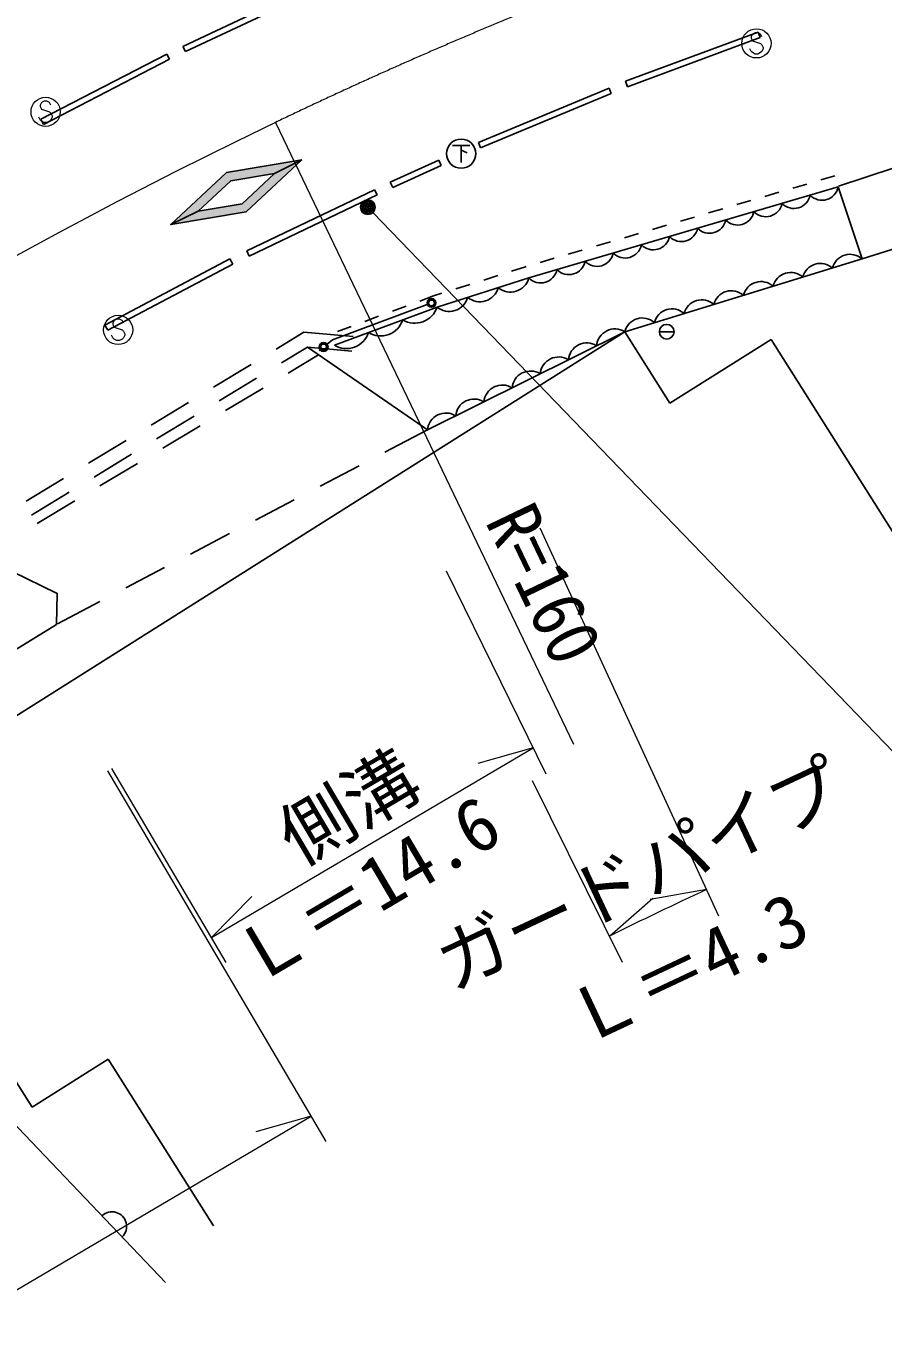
# Model space of a CAD drawing. Units: millimetres at full size, sheet at 1:1000; details may follow other scales. Extents: x 40000 to 680000, y 20000 to 380000.
# Drawn here: x 128086 to 157385, y 264594 to 308795 of the extents above; entities that cross this region are included whole.
import ezdxf
from ezdxf.enums import TextEntityAlignment as Align

# ---------------------------------------------------------------- set-up
doc = ezdxf.new("R2010")
doc.units = ezdxf.units.MM
doc.header["$LTSCALE"] = 1000
doc.header["$PDMODE"] = 32
doc.header["$PDSIZE"] = 500
doc.linetypes.add('CHAIN', pattern=[18.5, 12, -1.5, 3.5, -1.5])
for name, color, linetype, lineweight in [('M-BGD', 7, 'Continuous', 25), ('M-BGD-EXST', 7, 'Continuous', 25), ('M-BGD-HTXT', 7, 'Continuous', 13), ('M-BMK', 2, 'CHAIN', 13), ('M-STR-HTXT', 7, 'Continuous', 13), ('M-STR-STRC', 7, 'Continuous', 25)]:
    doc.layers.add(name, color=color, linetype=linetype, lineweight=lineweight)
doc.styles.add('ＭＳ ゴシック', font='')
doc.styles.get('ＭＳ ゴシック').set_extended_font_data('MS Gothic')

msp = doc.modelspace()

# ---------------------------------------------------------------- hatches: boundary and pattern name
at = {"layer": 'M-STR-STRC'}
for points in [[(134948, 303781), (133038, 302003), (133974, 302465), (135087, 303500), (136586, 303753), (137522, 304214)], [(137522, 304214), (136586, 303753), (135473, 302717), (133974, 302465), (133038, 302003), (135612, 302436)]]:
    msp.add_hatch(color=256, dxfattribs=at).paths.add_polyline_path(points)

# ---------------------------------------------------------------- linework, layer by layer
at = {"layer": 'M-BGD'}
for p, q in [((137844, 310159), (133451, 308095)), ((137929, 309978), (133536, 307914)), ((148576, 306900), (153109, 308582)), ((153109, 308582), (153178, 308395)), ((133451, 308095), (133536, 307914)), ((148646, 306712), (153178, 308395)), ((132908, 307831), (128601, 305606)), ((133000, 307653), (128693, 305429)), ((132908, 307831), (133000, 307653)), ((148576, 306900), (148646, 306712)), ((143551, 304810), (148018, 306663)), ((143628, 304625), (148095, 306478)), ((148018, 306663), (148095, 306478)), ((128601, 305606), (128693, 305429)), ((143551, 304810), (143628, 304625)), ((140540, 303450), (142202, 304201)), ((142202, 304201), (142285, 304018)), ((140622, 303268), (142285, 304018)), ((155739, 303672), (155259, 303531)), ((140540, 303450), (140622, 303268)), ((154779, 303390), (154299, 303249)), ((135632, 301103), (140005, 303196)), ((135719, 300923), (140091, 303016)), ((140005, 303196), (140091, 303016)), ((152860, 302826), (152381, 302685)), ((153820, 303108), (153340, 302967)), ((151901, 302544), (151421, 302403)), ((149982, 301979), (149503, 301838)), ((150942, 302262), (150462, 302121)), ((149023, 301697), (148543, 301556)), ((135632, 301103), (135719, 300923)), ((147104, 301133), (146624, 300992)), ((148064, 301415), (147584, 301274)), ((130790, 298568), (135062, 300828)), ((130884, 298391), (135156, 300651)), ((135062, 300828), (135156, 300651)), ((146145, 300851), (145665, 300710)), ((144211, 300260), (143735, 300109)), ((145165, 300563), (144688, 300412)), ((145185, 300569), (145165, 300563)), ((143258, 299958), (142782, 299807)), ((141806, 299273), (138560, 298065)), ((142018, 299565), (141549, 299390)), ((142305, 299656), (142018, 299565)), ((140143, 298868), (139674, 298693)), ((141080, 299216), (140612, 299042)), ((130790, 298568), (130884, 298391)), ((139206, 298519), (138737, 298345)), ((148555, 298342), (124732, 283308)), ((148555, 298342), (124732, 283308)), ((136635, 297745), (137587, 298324)), ((137587, 298324), (139267, 298179)), ((138560, 298065), (138378, 297915)), ((148555, 298342), (150100, 295894)), ((149738, 298341), (150238, 298341)), ((153556, 298075), (150100, 295894)), ((153556, 298075), (159980, 287896)), ((136825, 297276), (137707, 297812)), ((137049, 296930), (138086, 297552)), ((137707, 297812), (139224, 297681)), ((137707, 297812), (141813, 294988)), ((138146, 297724), (138109, 297693)), ((134500, 296445), (135781, 297225)), ((134690, 295976), (135971, 296756)), ((134906, 295644), (136192, 296415)), ((132364, 295146), (133646, 295926)), ((132554, 294676), (133836, 295456)), ((132762, 294357), (134048, 295129)), ((140358, 294225), (141813, 294988)), ((130229, 293846), (131510, 294626)), ((130419, 293376), (131700, 294156)), ((130618, 293071), (131904, 293843)), ((138144, 293065), (139473, 293761)), ((128093, 292546), (129375, 293326)), ((128283, 292076), (129565, 292856)), ((128474, 291785), (129760, 292557)), ((135930, 291905), (137258, 292601)), ((133715, 290744), (135044, 291440)), ((131501, 289584), (132829, 290280)), ((129161, 288358), (130615, 289120)), ((126730, 274323), (128298, 271838)), ((130903, 273481), (128298, 271838)), ((130903, 273481), (134502, 267778))]:
    msp.add_line(p, q, dxfattribs=at)
for points in [[(155862, 303316), (159659, 304567), (160470, 302025), (156668, 300828), (155851, 303288)], [(138630, 297878), (142138, 299183), (145278, 300179), (155851, 303288)], [(156668, 300828), (148555, 298342), (141813, 294988)], [(126580, 290649), (129157, 289398), (129136, 288334)], [(129136, 288334), (119003, 282106), (114810, 279249), (107876, 275430), (96229, 267971), (92209, 265443)], [(132853, 265851), (125754, 273296), (119077, 281718)]]:
    msp.add_lwpolyline(points, dxfattribs=at)
for centre, radius in [((141947, 299325), 150), ((141947, 299325), 120), ((141947, 299325), 100), ((149988, 298341), 250), ((138262, 297819), 150), ((138262, 297819), 120), ((138262, 297819), 100)]:
    msp.add_circle(centre, radius, dxfattribs=at)
for centre, radius, start, end in [((155295, 303404), 568, 224.5584, 348.2153), ((154334, 303122), 568, 224.5584, 348.2153), ((152411, 302556), 568, 224.5584, 348.2153), ((153373, 302839), 568, 224.5584, 348.2153), ((151450, 302274), 568, 224.5584, 348.2153), ((149528, 301708), 568, 224.5584, 348.2153), ((150489, 301991), 568, 224.5584, 348.2153), ((147605, 301143), 568, 224.5584, 348.2153), ((148566, 301426), 568, 224.5584, 348.2153), ((146644, 300860), 568, 224.5584, 348.2153), ((155240, 300057), 619, 48.0454, 166.0271), ((156254, 300368), 619, 48.0454, 166.0271), ((144648, 300349), 652, 230.2746, 344.9166), ((145682, 300578), 568, 224.5584, 348.2153), ((154226, 299747), 619, 48.0454, 166.0271), ((143602, 300017), 652, 230.2746, 344.9166), ((152198, 299125), 619, 48.0454, 166.0271), ((153212, 299436), 619, 48.0454, 166.0271), ((142555, 299685), 652, 230.2746, 344.9166), ((151184, 298814), 619, 48.0454, 166.0271), ((141380, 299433), 799, 239.0552, 341.7659), ((149155, 298193), 619, 48.0454, 166.0271), ((150169, 298504), 619, 48.0454, 166.0271), ((140210, 298998), 799, 239.0552, 341.7659), ((148221, 297805), 632, 58.1549, 174.7536), ((139040, 298563), 799, 239.0552, 341.7659), ((147258, 297326), 632, 58.1549, 174.7536), ((146295, 296847), 632, 58.1549, 174.7536), ((145332, 296367), 632, 58.1549, 174.7536), ((144369, 295888), 632, 58.1549, 174.7536), ((143405, 295409), 632, 58.1549, 174.7536), ((142442, 294930), 632, 58.1549, 174.7536), ((131029, 267764), 500, 313.6321, 133.6321)]:
    msp.add_arc(centre, radius, start, end, dxfattribs=at)
at = {"layer": 'M-BGD-EXST'}
for p, q in [((142663, 304702), (143263, 304702)), ((142963, 304702), (142963, 304127)), ((142963, 304552), (143163, 304452))]:
    msp.add_line(p, q, dxfattribs=at)
msp.add_circle((142963, 304427), 500, dxfattribs=at)
at = {"layer": 'M-BGD-HTXT'}
for p, q in [((153008, 308561), (152917, 308515)), ((153099, 308561), (153008, 308561)), ((153190, 308515), (153099, 308561)), ((152917, 308515), (152872, 308424)), ((152872, 308424), (152872, 308379)), ((152872, 308379), (152917, 308288)), ((152917, 308288), (153190, 308197)), ((153236, 308424), (153190, 308515)), ((153190, 308197), (153236, 308151)), ((153236, 308151), (153281, 308061)), ((152872, 307924), (152827, 308015)), ((152917, 307879), (152872, 307924)), ((153008, 307833), (152917, 307879)), ((153099, 307833), (153008, 307833)), ((153190, 307879), (153099, 307833)), ((153236, 307924), (153190, 307879)), ((153281, 308015), (153236, 307924)), ((153281, 308061), (153281, 308015)), ((128625, 306175), (128579, 306084)), ((128579, 306084), (128579, 306039)), ((128579, 306039), (128625, 305948)), ((128716, 306221), (128625, 306175)), ((128625, 305948), (128897, 305857)), ((128806, 306221), (128716, 306221)), ((128897, 306175), (128806, 306221)), ((128943, 306084), (128897, 306175)), ((128579, 305584), (128534, 305675)), ((128625, 305539), (128579, 305584)), ((128716, 305493), (128625, 305539)), ((128806, 305493), (128716, 305493)), ((128897, 305539), (128806, 305493)), ((128897, 305857), (128943, 305812)), ((128943, 305584), (128897, 305539)), ((128943, 305812), (128988, 305721)), ((128988, 305675), (128943, 305584)), ((128988, 305721), (128988, 305675)), ((131103, 298722), (131058, 298631)), ((131058, 298631), (131058, 298585)), ((131058, 298585), (131103, 298495)), ((131194, 298767), (131103, 298722)), ((131103, 298495), (131376, 298404)), ((131285, 298767), (131194, 298767)), ((131376, 298722), (131285, 298767)), ((131422, 298631), (131376, 298722)), ((131376, 298404), (131422, 298358)), ((131058, 298131), (131013, 298222)), ((131103, 298085), (131058, 298131)), ((131194, 298040), (131103, 298085)), ((131285, 298040), (131194, 298040)), ((131376, 298085), (131285, 298040)), ((131422, 298131), (131376, 298085)), ((131422, 298358), (131467, 298267)), ((131467, 298222), (131422, 298131)), ((131467, 298267), (131467, 298222))]:
    msp.add_line(p, q, dxfattribs=at)
for centre in [(153054, 308197), (128761, 305857), (131240, 298404)]:
    msp.add_circle(centre, 500, dxfattribs=at)
at = {"layer": 'M-BMK'}
msp.add_lwpolyline([(102162, 285306), (104065, 286530), (105969, 287753), (107875, 288972), (109784, 290187), (111696, 291396), (113614, 292597), (115537, 293789), (117467, 294970), (119405, 296139), (121351, 297293), (123306, 298433), (125271, 299555), (127246, 300658), (129233, 301740), (131232, 302800), (133244, 303836), (135269, 304846), (136649, 305515)], dxfattribs=at)
msp.add_arc((205771, 161212), 160000, 72.10558, 115.60679, dxfattribs=at)
at = {"layer": 'M-STR-HTXT'}
for p, q in [((136620, 305497), (146803, 284250)), ((139947, 302418), (161722, 279841)), ((151772, 278366), (145659, 291628)), ((145870, 283221), (142465, 290156)), ((134426, 277640), (145429, 284119)), ((145429, 284119), (143538, 283586)), ((138345, 270664), (130883, 283336)), ((134933, 276778), (131023, 283418)), ((148473, 276788), (145399, 282988)), ((134426, 277640), (135809, 279035)), ((148028, 277684), (149509, 278976)), ((151353, 279274), (149418, 278933)), ((118394, 260077), (137838, 271526)), ((137838, 271526), (135947, 270992))]:
    msp.add_line(p, q, dxfattribs=at)
msp.add_arc((205771, 161212), 130000, 114.74599, 116.37038, dxfattribs=at)
at = {"layer": 'M-STR-STRC'}
for p, q in [((137522, 304214), (136586, 303753)), ((133038, 302003), (133974, 302465))]:
    msp.add_line(p, q, dxfattribs=at)
for points in [[(137522, 304214), (135612, 302436), (133038, 302003), (134948, 303781)], [(136586, 303753), (135473, 302717), (133974, 302465), (135087, 303500)]]:
    msp.add_lwpolyline(points, close=True, dxfattribs=at)
for radius in [250, 200, 150, 100, 50, 20]:
    msp.add_circle((139773, 302598), radius, dxfattribs=at)
msp.add_point((139773, 302598), dxfattribs=at)

# ---------------------------------------------------------------- texts
at = {"layer": 'M-STR-HTXT', "style": 'ＭＳ ゴシック', "width": 0.9}
msp.add_text('R=160', height=1833, rotation=295.607, dxfattribs=at).set_placement((144481, 289094), align=Align.BOTTOM_CENTER)
at = {"layer": 'M-STR-HTXT', "style": 'ＭＳ ゴシック'}
for s, rotation, p in [('側溝', 30.49, (139853, 280836)), ('ガードパイプ', 25.154, (149676, 278487)), ('Ｌ＝14.6', 30.49, (140452, 277988)), ('Ｌ＝4.3', 25.201, (151286, 275250))]:
    msp.add_text(s, height=1833, rotation=rotation, dxfattribs=at).set_placement(p, align=Align.BOTTOM_CENTER)

doc.saveas('drawing.dxf')
